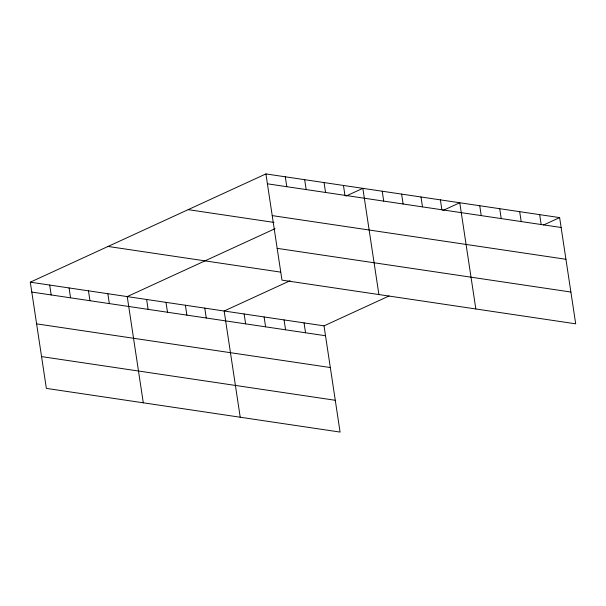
<?xml version="1.0" encoding="UTF-8"?>
<svg xmlns="http://www.w3.org/2000/svg" width="606" height="606" viewBox="0 0 606 606"><rect width="100%" height="100%" fill="white"/><g stroke="black" fill="none" stroke-linecap="round" stroke-linejoin="round"><path stroke-width="0.91" d="M30.3 282.176L324.021 325.861L340.087 432.078L46.367 388.393L30.3 282.176L265.913 173.922L559.633 217.607L575.7 323.824L281.979 280.139L265.913 173.922M275.079 228.667L127.23 296.592L143.296 402.808M345.935 196.109L362.842 188.337L378.901 294.561M290.077 280.722L224.159 311.007L240.218 417.223M442.865 210.524L459.772 202.76L475.831 308.977M324.021 325.861L389.097 295.963M543.582 224.985L559.633 217.607M267.405 183.815L561.133 227.5M272.215 215.6L565.936 259.285M188.163 209.646L274.01 222.417M277.169 248.354L570.89 292.039M108.05 246.453L280.676 272.124M31.792 292.062L325.52 335.747M36.602 323.854L330.331 367.539M41.556 356.601L335.277 400.286M539.666 214.638L541.158 224.531M519.69 211.668L521.183 221.561M499.715 208.699L501.215 218.592M479.74 205.729L481.24 215.615M440.388 199.874L441.88 209.767M420.996 196.988L422.496 206.881M401.611 194.109L403.111 203.995M382.227 191.223L383.719 201.116M343.458 185.459L344.95 195.352M324.066 182.573L325.566 192.466M304.682 179.694L306.181 189.58M285.297 176.808L286.797 186.701M304.053 322.884L305.545 332.777M284.078 319.915L285.57 329.808M264.102 316.946L265.602 326.839M244.135 313.976L245.627 323.869M204.775 308.121L206.267 318.014M185.383 305.242L186.883 315.128M165.999 302.356L167.498 312.249M146.614 299.47L148.114 309.363M107.845 293.705L109.338 303.598M88.461 290.819L89.953 300.712M69.069 287.941L70.569 297.834M49.684 285.055L51.184 294.948"/></g></svg>
